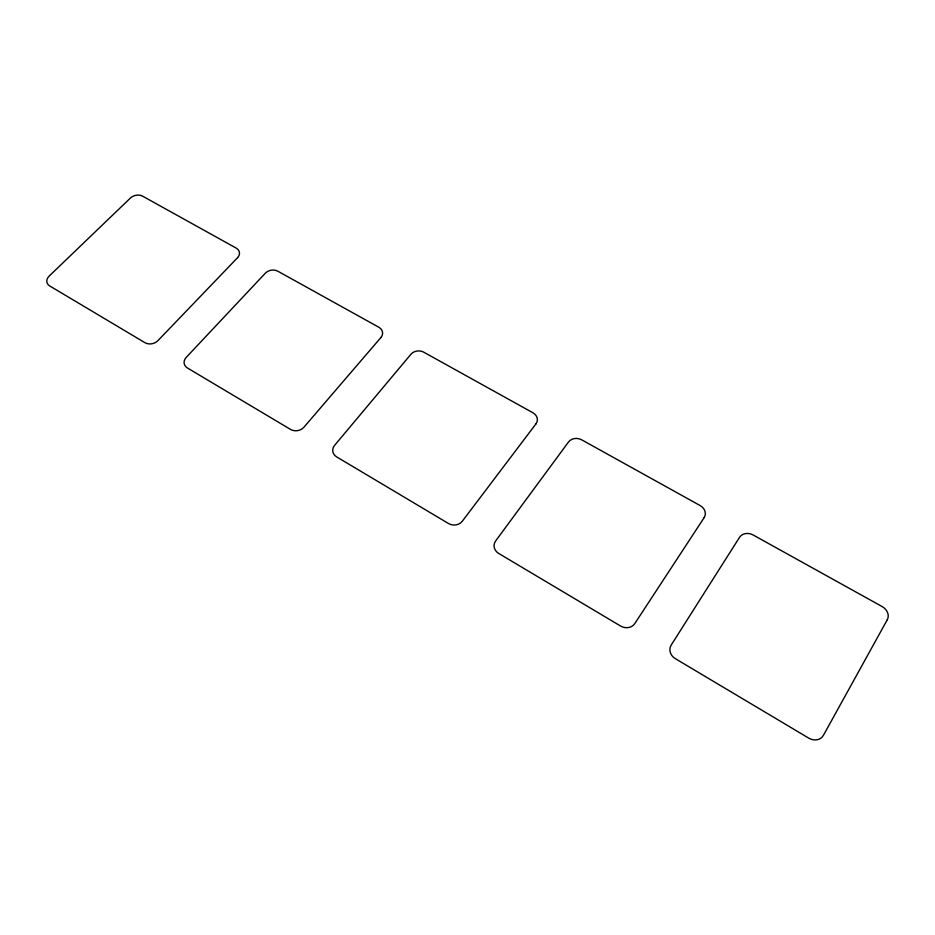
<?xml version="1.0" encoding="UTF-8"?>
<svg xmlns="http://www.w3.org/2000/svg" width="935" height="935" viewBox="0 0 935 935"><rect width="100%" height="100%" fill="white"/><g stroke="black" fill="none" stroke-linecap="round" stroke-linejoin="round"><path stroke-width="1.4" d="M887.303 619.706L823.419 735.331A11.43 9.841 35.1 0 1 808.752 738.136L675.292 658.626A10.729 9.537 25 0 1 671.201 645.068L739.527 537.344A10.297 8.684 21.4 0 1 753.107 534.96L882.126 606.558A10.904 8.988 29.1 0 1 887.303 619.706M704.16 517.628L634.842 623.505A10.484 9.373 19.3 0 1 620.641 626.064L498.624 553.38A10.04 8.929 5.8 0 1 495.643 540.956L568.492 442.01A9.654 8.17 8.8 0 1 581.663 439.812L700.151 505.566A10.075 8.544 17.7 0 1 704.16 517.628M535.954 423.882L462.322 521.204A9.899 8.719 1 0 1 448.566 523.553L336.588 456.853A9.63 8.205 -6.8 0 1 334.543 445.422L410.968 354.225A9.221 7.574 -1.4 0 1 423.765 352.191L532.938 412.779A9.502 7.994 5.3 0 1 535.954 423.882M380.942 337.488L303.898 427.248A9.537 7.983 -9.1 0 1 290.551 429.422L187.421 367.981A9.338 7.492 -12.6 0 1 186.182 357.439L265.423 273.102A8.918 6.966 -7.6 0 1 277.859 271.22L378.792 327.227A9.116 7.386 -3.6 0 1 380.942 337.488M237.63 257.616L157.898 340.679A9.268 7.293 -13.7 0 1 144.96 342.689L49.66 285.911A9.093 6.837 -15.4 0 1 49.099 276.152L130.538 197.928A8.672 6.405 -11.2 0 1 142.634 196.175L236.216 248.114A8.836 6.802 -8.9 0 1 237.63 257.616"/></g></svg>
